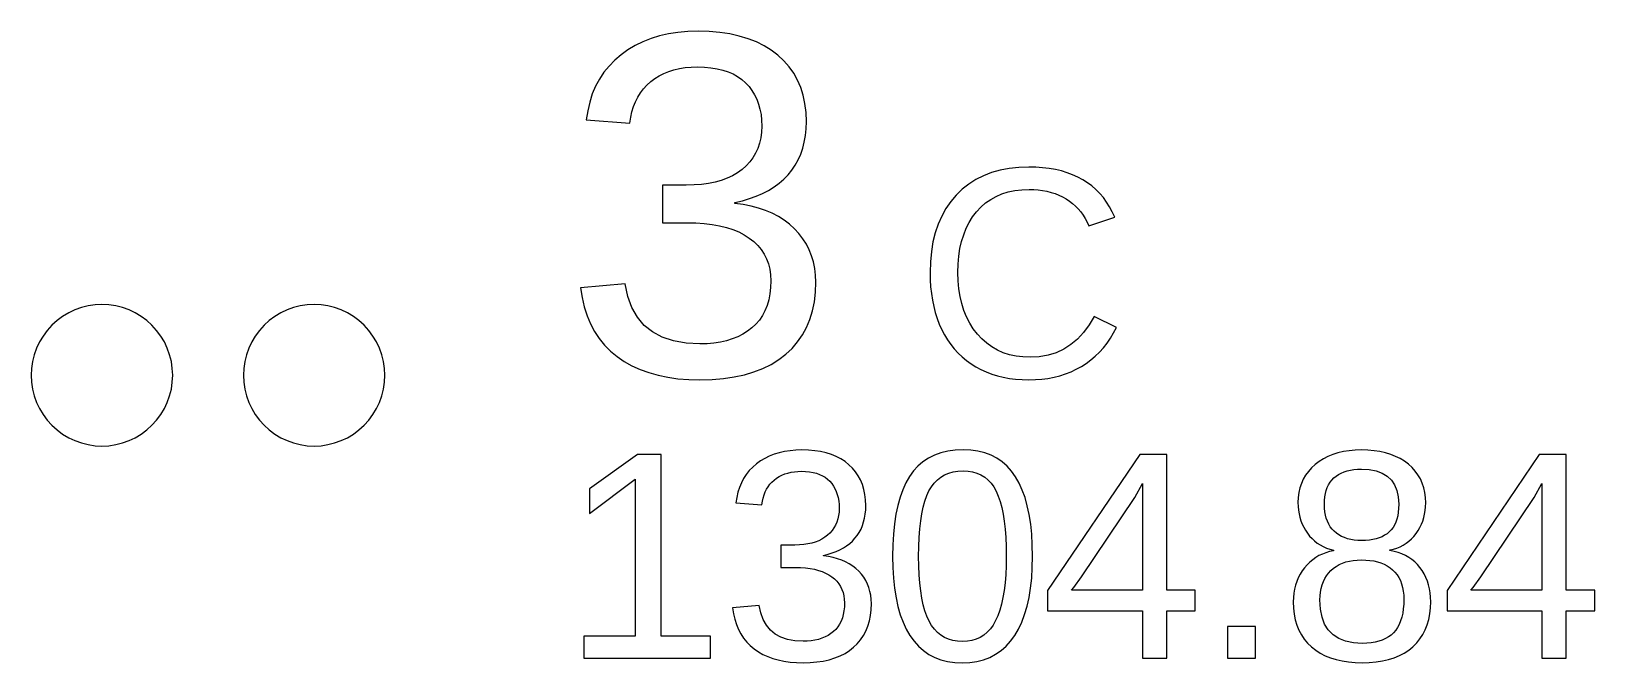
# Model space of a CAD drawing. Header units: metres. Extents: x -61 to 817, y 39 to 684.
# Drawn here: x 609.98 to 632.09, y 95.39 to 104.32 of the extents above; entities that cross this region are included whole.
import ezdxf

# ---------------------------------------------------------------- set-up
doc = ezdxf.new("R2010")
doc.units = ezdxf.units.M

msp = doc.modelspace()

# ---------------------------------------------------------------- linework, layer by layer
for p, q in [((618.628, 104.173), (618.519, 104.12)), ((618.743, 104.218), (618.628, 104.173)), ((618.864, 104.254), (618.743, 104.218)), ((618.99, 104.283), (618.864, 104.254)), ((619.123, 104.303), (618.99, 104.283)), ((619.262, 104.316), (619.123, 104.303)), ((619.407, 104.32), (619.262, 104.316)), ((619.564, 104.316), (619.407, 104.32)), ((619.714, 104.303), (619.564, 104.316)), ((619.855, 104.282), (619.714, 104.303)), ((619.989, 104.253), (619.855, 104.282)), ((620.114, 104.215), (619.989, 104.253)), ((620.232, 104.17), (620.114, 104.215)), ((620.341, 104.115), (620.232, 104.17)), ((618.319, 103.989), (618.229, 103.912)), ((618.416, 104.058), (618.319, 103.989)), ((618.519, 104.12), (618.416, 104.058)), ((620.443, 104.053), (620.341, 104.115)), ((620.536, 103.982), (620.443, 104.053)), ((620.62, 103.904), (620.536, 103.982)), ((618.076, 103.74), (618.013, 103.644)), ((618.148, 103.829), (618.076, 103.74)), ((618.229, 103.912), (618.148, 103.829)), ((618.858, 103.69), (618.924, 103.723)), ((618.924, 103.723), (618.994, 103.752)), ((618.994, 103.752), (619.067, 103.775)), ((619.067, 103.775), (619.145, 103.793)), ((619.145, 103.793), (619.226, 103.806)), ((619.226, 103.806), (619.312, 103.813)), ((619.312, 103.813), (619.401, 103.816)), ((619.401, 103.816), (619.498, 103.813)), ((619.498, 103.813), (619.59, 103.805)), ((619.59, 103.805), (619.676, 103.791)), ((619.676, 103.791), (619.757, 103.771)), ((619.757, 103.771), (619.833, 103.746)), ((619.833, 103.746), (619.903, 103.716)), ((619.903, 103.716), (619.967, 103.68)), ((620.695, 103.819), (620.62, 103.904)), ((620.76, 103.728), (620.695, 103.819)), ((620.815, 103.63), (620.76, 103.728)), ((617.958, 103.542), (617.912, 103.434)), ((618.013, 103.644), (617.958, 103.542)), ((618.593, 103.45), (618.636, 103.507)), ((618.636, 103.507), (618.684, 103.559)), ((618.684, 103.559), (618.738, 103.608)), ((618.738, 103.608), (618.796, 103.651)), ((618.796, 103.651), (618.858, 103.69)), ((619.967, 103.68), (620.026, 103.638)), ((620.026, 103.638), (620.08, 103.591)), ((620.08, 103.591), (620.128, 103.539)), ((620.128, 103.539), (620.17, 103.483)), ((620.859, 103.526), (620.815, 103.63)), ((620.894, 103.415), (620.859, 103.526)), ((617.875, 103.319), (617.847, 103.197)), ((617.912, 103.434), (617.875, 103.319)), ((618.495, 103.255), (618.522, 103.324)), ((618.522, 103.324), (618.555, 103.389)), ((618.555, 103.389), (618.593, 103.45)), ((620.17, 103.483), (620.207, 103.423)), ((620.207, 103.423), (620.238, 103.359)), ((620.238, 103.359), (620.264, 103.29)), ((620.264, 103.29), (620.283, 103.218)), ((620.919, 103.297), (620.894, 103.415)), ((620.934, 103.173), (620.919, 103.297)), ((617.847, 103.197), (617.827, 103.07)), ((617.827, 103.07), (618.444, 103.022)), ((618.444, 103.022), (618.456, 103.104)), ((618.456, 103.104), (618.473, 103.181)), ((618.473, 103.181), (618.495, 103.255)), ((620.283, 103.218), (620.298, 103.142)), ((620.298, 103.142), (620.306, 103.062)), ((620.306, 103.062), (620.309, 102.978)), ((620.939, 103.043), (620.934, 103.173)), ((620.936, 102.942), (620.939, 103.043)), ((620.305, 102.893), (620.295, 102.812)), ((620.309, 102.978), (620.305, 102.893)), ((620.91, 102.753), (620.926, 102.846)), ((620.926, 102.846), (620.936, 102.942)), ((620.254, 102.664), (620.222, 102.596)), ((620.278, 102.736), (620.254, 102.664)), ((620.295, 102.812), (620.278, 102.736)), ((620.859, 102.582), (620.888, 102.666)), ((620.888, 102.666), (620.91, 102.753)), ((620.088, 102.416), (620.029, 102.365)), ((620.14, 102.472), (620.088, 102.416)), ((620.184, 102.532), (620.14, 102.472)), ((620.222, 102.596), (620.184, 102.532)), ((620.734, 102.357), (620.782, 102.428)), ((620.782, 102.428), (620.824, 102.503)), ((620.824, 102.503), (620.859, 102.582)), ((623.807, 102.38), (623.679, 102.356)), ((623.942, 102.395), (623.807, 102.38)), ((624.084, 102.4), (623.942, 102.395)), ((624.184, 102.398), (624.084, 102.4)), ((624.28, 102.391), (624.184, 102.398)), ((624.372, 102.38), (624.28, 102.391)), ((624.461, 102.364), (624.372, 102.38)), ((619.554, 102.168), (619.455, 102.155)), ((619.647, 102.187), (619.554, 102.168)), ((619.735, 102.212), (619.647, 102.187)), ((619.817, 102.242), (619.735, 102.212)), ((619.893, 102.277), (619.817, 102.242)), ((619.964, 102.318), (619.893, 102.277)), ((620.029, 102.365), (619.964, 102.318)), ((620.482, 102.119), (620.554, 102.172)), ((620.554, 102.172), (620.62, 102.229)), ((620.62, 102.229), (620.68, 102.291)), ((620.68, 102.291), (620.734, 102.357)), ((623.237, 102.16), (623.145, 102.087)), ((623.337, 102.224), (623.237, 102.16)), ((623.444, 102.278), (623.337, 102.224)), ((623.558, 102.322), (623.444, 102.278)), ((623.679, 102.356), (623.558, 102.322)), ((624.546, 102.345), (624.461, 102.364)), ((624.627, 102.32), (624.546, 102.345)), ((624.705, 102.292), (624.627, 102.32)), ((624.779, 102.258), (624.705, 102.292)), ((624.849, 102.221), (624.779, 102.258)), ((624.915, 102.179), (624.849, 102.221)), ((624.977, 102.133), (624.915, 102.179)), ((619.24, 102.144), (618.903, 102.144)), ((618.903, 102.144), (618.903, 101.613)), ((619.35, 102.147), (619.24, 102.144)), ((619.455, 102.155), (619.35, 102.147)), ((620.035, 101.924), (620.136, 101.954)), ((620.136, 101.954), (620.231, 101.988)), ((620.231, 101.988), (620.32, 102.027)), ((620.32, 102.027), (620.404, 102.071)), ((620.404, 102.071), (620.482, 102.119)), ((623.059, 102.004), (622.981, 101.912)), ((623.145, 102.087), (623.059, 102.004)), ((623.475, 101.893), (623.547, 101.943)), ((623.547, 101.943), (623.624, 101.986)), ((623.624, 101.986), (623.706, 102.021)), ((623.706, 102.021), (623.794, 102.048)), ((623.794, 102.048), (623.887, 102.067)), ((623.887, 102.067), (623.985, 102.079)), ((623.985, 102.079), (624.088, 102.083)), ((624.088, 102.083), (624.154, 102.081)), ((624.154, 102.081), (624.219, 102.076)), ((624.219, 102.076), (624.281, 102.068)), ((624.281, 102.068), (624.342, 102.057)), ((624.342, 102.057), (624.4, 102.042)), ((624.4, 102.042), (624.456, 102.024)), ((624.456, 102.024), (624.51, 102.002)), ((624.51, 102.002), (624.562, 101.978)), ((624.562, 101.978), (624.612, 101.95)), ((624.612, 101.95), (624.66, 101.919)), ((625.035, 102.082), (624.977, 102.133)), ((625.09, 102.027), (625.035, 102.082)), ((625.14, 101.969), (625.09, 102.027)), ((625.186, 101.905), (625.14, 101.969)), ((619.928, 101.899), (620.035, 101.924)), ((619.928, 101.886), (619.928, 101.899)), ((620.045, 101.87), (619.928, 101.886)), ((620.157, 101.848), (620.045, 101.87)), ((620.262, 101.82), (620.157, 101.848)), ((620.362, 101.786), (620.262, 101.82)), ((620.456, 101.747), (620.362, 101.786)), ((620.543, 101.701), (620.456, 101.747)), ((622.913, 101.813), (622.853, 101.706)), ((622.981, 101.912), (622.913, 101.813)), ((623.291, 101.696), (623.347, 101.769)), ((623.347, 101.769), (623.408, 101.835)), ((623.408, 101.835), (623.475, 101.893)), ((624.66, 101.919), (624.704, 101.885)), ((624.704, 101.885), (624.746, 101.849)), ((624.746, 101.849), (624.784, 101.809)), ((624.784, 101.809), (624.82, 101.767)), ((624.82, 101.767), (624.853, 101.721)), ((624.853, 101.721), (624.882, 101.673)), ((625.228, 101.838), (625.186, 101.905)), ((625.266, 101.766), (625.228, 101.838)), ((625.3, 101.69), (625.266, 101.766)), ((618.903, 101.613), (619.254, 101.613)), ((619.254, 101.613), (619.378, 101.61)), ((619.378, 101.61), (619.496, 101.602)), ((619.496, 101.602), (619.607, 101.589)), ((619.607, 101.589), (619.711, 101.57)), ((619.711, 101.57), (619.808, 101.546)), ((619.808, 101.546), (619.899, 101.516)), ((619.899, 101.516), (619.983, 101.482)), ((620.625, 101.649), (620.543, 101.701)), ((620.701, 101.591), (620.625, 101.649)), ((620.771, 101.528), (620.701, 101.591)), ((620.834, 101.459), (620.771, 101.528)), ((622.803, 101.592), (622.762, 101.47)), ((622.853, 101.706), (622.803, 101.592)), ((623.164, 101.444), (623.2, 101.534)), ((623.2, 101.534), (623.243, 101.618)), ((623.243, 101.618), (623.291, 101.696)), ((624.882, 101.673), (624.909, 101.622)), ((624.909, 101.622), (624.933, 101.568)), ((624.933, 101.568), (625.3, 101.69)), ((619.983, 101.482), (620.061, 101.441)), ((620.061, 101.441), (620.132, 101.396)), ((620.132, 101.396), (620.196, 101.346)), ((620.196, 101.346), (620.252, 101.291)), ((620.252, 101.291), (620.301, 101.233)), ((620.89, 101.387), (620.834, 101.459)), ((620.939, 101.31), (620.89, 101.387)), ((620.98, 101.23), (620.939, 101.31)), ((622.73, 101.341), (622.707, 101.204)), ((622.762, 101.47), (622.73, 101.341)), ((623.112, 101.247), (623.135, 101.348)), ((623.135, 101.348), (623.164, 101.444)), ((620.301, 101.233), (620.342, 101.17)), ((620.342, 101.17), (620.376, 101.103)), ((620.376, 101.103), (620.402, 101.032)), ((621.013, 101.146), (620.98, 101.23)), ((621.039, 101.058), (621.013, 101.146)), ((621.058, 100.967), (621.039, 101.058)), ((622.693, 101.06), (622.689, 100.908)), ((622.707, 101.204), (622.693, 101.06)), ((623.086, 101.026), (623.096, 101.139)), ((623.096, 101.139), (623.112, 101.247)), ((620.402, 101.032), (620.421, 100.956)), ((620.421, 100.956), (620.432, 100.877)), ((620.432, 100.877), (620.436, 100.793)), ((621.069, 100.871), (621.058, 100.967)), ((621.073, 100.772), (621.069, 100.871)), ((622.689, 100.908), (622.691, 100.806)), ((623.083, 100.908), (623.086, 101.026)), ((623.086, 100.79), (623.083, 100.908)), ((618.377, 100.751), (617.744, 100.693)), ((617.744, 100.693), (617.766, 100.554)), ((618.414, 100.572), (618.377, 100.751)), ((620.433, 100.697), (620.423, 100.607)), ((620.436, 100.793), (620.433, 100.697)), ((621.052, 100.494), (621.068, 100.629)), ((621.068, 100.629), (621.073, 100.772)), ((622.691, 100.806), (622.697, 100.707)), ((622.697, 100.707), (622.707, 100.611)), ((622.707, 100.611), (622.721, 100.518)), ((623.096, 100.678), (623.086, 100.79)), ((623.113, 100.571), (623.096, 100.678)), ((610.687, 100.413), (610.594, 100.38)), ((610.782, 100.437), (610.687, 100.413)), ((610.879, 100.451), (610.782, 100.437)), ((610.977, 100.456), (610.879, 100.451)), ((611.075, 100.451), (610.977, 100.456)), ((611.172, 100.437), (611.075, 100.451)), ((611.267, 100.413), (611.172, 100.437)), ((611.36, 100.38), (611.267, 100.413)), ((613.687, 100.413), (613.594, 100.38)), ((613.782, 100.437), (613.687, 100.413)), ((613.879, 100.451), (613.782, 100.437)), ((613.977, 100.456), (613.879, 100.451)), ((614.075, 100.451), (613.977, 100.456)), ((614.172, 100.437), (614.075, 100.451)), ((614.267, 100.413), (614.172, 100.437)), ((614.36, 100.38), (614.267, 100.413)), ((617.766, 100.554), (617.798, 100.422)), ((617.798, 100.422), (617.838, 100.298)), ((618.472, 100.415), (618.414, 100.572)), ((618.549, 100.278), (618.472, 100.415)), ((620.383, 100.442), (620.353, 100.368)), ((620.406, 100.522), (620.383, 100.442)), ((620.423, 100.607), (620.406, 100.522)), ((621.026, 100.366), (621.052, 100.494)), ((622.721, 100.518), (622.74, 100.428)), ((622.74, 100.428), (622.762, 100.342)), ((623.137, 100.469), (623.113, 100.571)), ((623.168, 100.373), (623.137, 100.469)), ((610.343, 100.229), (610.27, 100.163)), ((610.421, 100.287), (610.343, 100.229)), ((610.506, 100.338), (610.421, 100.287)), ((610.594, 100.38), (610.506, 100.338)), ((611.448, 100.338), (611.36, 100.38)), ((611.532, 100.287), (611.448, 100.338)), ((611.611, 100.229), (611.532, 100.287)), ((611.684, 100.163), (611.611, 100.229)), ((613.342, 100.229), (613.27, 100.163)), ((613.421, 100.287), (613.342, 100.229)), ((613.505, 100.338), (613.421, 100.287)), ((613.594, 100.38), (613.505, 100.338)), ((614.448, 100.338), (614.36, 100.38)), ((614.532, 100.287), (614.448, 100.338)), ((614.611, 100.229), (614.532, 100.287)), ((614.684, 100.163), (614.611, 100.229)), ((617.838, 100.298), (617.887, 100.183)), ((617.887, 100.183), (617.945, 100.074)), ((618.647, 100.162), (618.549, 100.278)), ((620.225, 100.177), (620.169, 100.125)), ((620.274, 100.236), (620.225, 100.177)), ((620.317, 100.299), (620.274, 100.236)), ((620.353, 100.368), (620.317, 100.299)), ((620.942, 100.132), (620.989, 100.246)), ((620.989, 100.246), (621.026, 100.366)), ((622.762, 100.342), (622.789, 100.258)), ((622.789, 100.258), (622.819, 100.177)), ((622.819, 100.177), (622.854, 100.1)), ((623.205, 100.282), (623.168, 100.373)), ((623.249, 100.195), (623.205, 100.282)), ((623.3, 100.115), (623.249, 100.195)), ((625.009, 100.288), (624.938, 100.167)), ((625.326, 100.133), (625.009, 100.288)), ((610.145, 100.011), (610.095, 99.9272)), ((610.204, 100.09), (610.145, 100.011)), ((610.27, 100.163), (610.204, 100.09)), ((611.75, 100.09), (611.684, 100.163)), ((611.808, 100.011), (611.75, 100.09)), ((611.859, 99.9272), (611.808, 100.011)), ((613.145, 100.011), (613.095, 99.9272)), ((613.204, 100.09), (613.145, 100.011)), ((613.27, 100.163), (613.204, 100.09)), ((614.75, 100.09), (614.684, 100.163)), ((614.808, 100.011), (614.75, 100.09)), ((614.859, 99.9272), (614.808, 100.011)), ((617.945, 100.074), (618.011, 99.9741)), ((618.011, 99.9741), (618.086, 99.8816)), ((618.764, 100.068), (618.647, 100.162)), ((618.902, 99.9943), (618.764, 100.068)), ((619.059, 99.9418), (618.902, 99.9943)), ((619.892, 99.9692), (619.81, 99.9442)), ((619.969, 99.9998), (619.892, 99.9692)), ((620.04, 100.036), (619.969, 99.9998)), ((620.107, 100.078), (620.04, 100.036)), ((620.169, 100.125), (620.107, 100.078)), ((620.816, 99.9279), (620.884, 100.026)), ((620.884, 100.026), (620.942, 100.132)), ((622.854, 100.1), (622.893, 100.026)), ((622.893, 100.026), (622.935, 99.956)), ((622.935, 99.956), (622.981, 99.8899)), ((623.358, 100.039), (623.3, 100.115)), ((623.422, 99.97), (623.358, 100.039)), ((623.49, 99.9092), (623.422, 99.97)), ((624.774, 99.9672), (624.68, 99.8889)), ((624.859, 100.06), (624.774, 99.9672)), ((624.938, 100.167), (624.859, 100.06)), ((625.192, 99.9101), (625.24, 99.98)), ((625.24, 99.98), (625.285, 100.054)), ((625.285, 100.054), (625.326, 100.133)), ((610.02, 99.7461), (609.996, 99.6509)), ((610.053, 99.8385), (610.02, 99.7461)), ((610.095, 99.9272), (610.053, 99.8385)), ((611.901, 99.8385), (611.859, 99.9272)), ((611.934, 99.7461), (611.901, 99.8385)), ((611.958, 99.6509), (611.934, 99.7461)), ((613.02, 99.7461), (612.996, 99.6509)), ((613.053, 99.8385), (613.02, 99.7461)), ((613.095, 99.9272), (613.053, 99.8385)), ((614.901, 99.8385), (614.859, 99.9272)), ((614.934, 99.7461), (614.901, 99.8385)), ((614.958, 99.6509), (614.934, 99.7461)), ((618.086, 99.8816), (618.17, 99.7968)), ((618.17, 99.7968), (618.263, 99.7198)), ((619.237, 99.9103), (619.059, 99.9418)), ((619.434, 99.8998), (619.237, 99.9103)), ((619.535, 99.9026), (619.434, 99.8998)), ((619.632, 99.9109), (619.535, 99.9026)), ((619.724, 99.9248), (619.632, 99.9109)), ((619.81, 99.9442), (619.724, 99.9248)), ((620.549, 99.677), (620.648, 99.7528)), ((620.648, 99.7528), (620.737, 99.8367)), ((620.737, 99.8367), (620.816, 99.9279)), ((622.981, 99.8899), (623.031, 99.8277)), ((623.031, 99.8277), (623.085, 99.7693)), ((623.085, 99.7693), (623.142, 99.7149)), ((623.563, 99.8566), (623.49, 99.9092)), ((623.642, 99.812), (623.563, 99.8566)), ((623.724, 99.7756), (623.642, 99.812)), ((623.812, 99.7472), (623.724, 99.7756)), ((623.905, 99.727), (623.812, 99.7472)), ((624.002, 99.7148), (623.905, 99.727)), ((624.357, 99.7393), (624.234, 99.7179)), ((624.472, 99.7749), (624.357, 99.7393)), ((624.58, 99.8248), (624.472, 99.7749)), ((624.68, 99.8889), (624.58, 99.8248)), ((624.964, 99.6734), (625.026, 99.7261)), ((625.026, 99.7261), (625.085, 99.7832)), ((625.085, 99.7832), (625.14, 99.8445)), ((625.14, 99.8445), (625.192, 99.9101)), ((609.982, 99.5538), (609.977, 99.4558)), ((609.996, 99.6509), (609.982, 99.5538)), ((611.972, 99.5538), (611.958, 99.6509)), ((611.977, 99.4558), (611.972, 99.5538)), ((612.982, 99.5538), (612.977, 99.4558)), ((612.996, 99.6509), (612.982, 99.5538)), ((614.972, 99.5538), (614.958, 99.6509)), ((614.977, 99.4558), (614.972, 99.5538)), ((618.263, 99.7198), (618.364, 99.651)), ((618.364, 99.651), (618.472, 99.5902)), ((618.472, 99.5902), (618.588, 99.5376)), ((618.588, 99.5376), (618.71, 99.493)), ((620.198, 99.5032), (620.324, 99.5522)), ((620.324, 99.5522), (620.441, 99.6102)), ((620.441, 99.6102), (620.549, 99.677)), ((623.142, 99.7149), (623.203, 99.6643)), ((623.203, 99.6643), (623.268, 99.6176)), ((623.268, 99.6176), (623.336, 99.5748)), ((623.336, 99.5748), (623.408, 99.5364)), ((623.408, 99.5364), (623.483, 99.5025)), ((624.104, 99.7108), (624.002, 99.7148)), ((624.234, 99.7179), (624.104, 99.7108)), ((624.604, 99.4758), (624.682, 99.5061)), ((624.682, 99.5061), (624.757, 99.5411)), ((624.757, 99.5411), (624.829, 99.5808)), ((624.829, 99.5808), (624.898, 99.6249)), ((624.898, 99.6249), (624.964, 99.6734)), ((609.977, 99.4558), (609.982, 99.3578)), ((609.982, 99.3578), (609.996, 99.2607)), ((611.958, 99.2607), (611.972, 99.3578)), ((611.972, 99.3578), (611.977, 99.4558)), ((612.977, 99.4558), (612.982, 99.3578)), ((612.982, 99.3578), (612.996, 99.2607)), ((614.958, 99.2607), (614.972, 99.3578)), ((614.972, 99.3578), (614.977, 99.4558)), ((618.71, 99.493), (618.841, 99.4566)), ((618.841, 99.4566), (618.978, 99.4283)), ((618.978, 99.4283), (619.123, 99.408)), ((619.123, 99.408), (619.275, 99.3959)), ((619.275, 99.3959), (619.434, 99.3918)), ((619.434, 99.3918), (619.605, 99.3963)), ((619.605, 99.3963), (619.767, 99.4096)), ((619.767, 99.4096), (619.919, 99.4319)), ((619.919, 99.4319), (620.063, 99.4631)), ((620.063, 99.4631), (620.198, 99.5032)), ((623.483, 99.5025), (623.56, 99.4731)), ((623.56, 99.4731), (623.641, 99.4483)), ((623.641, 99.4483), (623.724, 99.4279)), ((623.724, 99.4279), (623.81, 99.4121)), ((623.81, 99.4121), (623.899, 99.4008)), ((623.899, 99.4008), (623.991, 99.3941)), ((623.991, 99.3941), (624.086, 99.3918)), ((624.086, 99.3918), (624.179, 99.3941)), ((624.179, 99.3941), (624.269, 99.4011)), ((624.269, 99.4011), (624.356, 99.4128)), ((624.356, 99.4128), (624.442, 99.4291)), ((624.442, 99.4291), (624.524, 99.4501)), ((624.524, 99.4501), (624.604, 99.4758)), ((609.996, 99.2607), (610.02, 99.1655)), ((610.02, 99.1655), (610.053, 99.0731)), ((610.053, 99.0731), (610.095, 98.9844)), ((611.859, 98.9844), (611.901, 99.0731)), ((611.901, 99.0731), (611.934, 99.1655)), ((611.934, 99.1655), (611.958, 99.2607)), ((612.996, 99.2607), (613.02, 99.1655)), ((613.02, 99.1655), (613.053, 99.0731)), ((613.053, 99.0731), (613.095, 98.9844)), ((614.859, 98.9844), (614.901, 99.0731)), ((614.901, 99.0731), (614.934, 99.1655)), ((614.934, 99.1655), (614.958, 99.2607)), ((610.095, 98.9844), (610.145, 98.9002)), ((610.145, 98.9002), (610.204, 98.8214)), ((611.75, 98.8214), (611.808, 98.9002)), ((611.808, 98.9002), (611.859, 98.9844)), ((613.095, 98.9844), (613.145, 98.9002)), ((613.145, 98.9002), (613.204, 98.8214)), ((614.75, 98.8214), (614.808, 98.9002)), ((614.808, 98.9002), (614.859, 98.9844)), ((610.204, 98.8214), (610.27, 98.7487)), ((610.27, 98.7487), (610.343, 98.6828)), ((610.343, 98.6828), (610.421, 98.6243)), ((610.421, 98.6243), (610.506, 98.5739)), ((611.448, 98.5739), (611.532, 98.6243)), ((611.532, 98.6243), (611.611, 98.6828)), ((611.611, 98.6828), (611.684, 98.7487)), ((611.684, 98.7487), (611.75, 98.8214)), ((613.204, 98.8214), (613.27, 98.7487)), ((613.27, 98.7487), (613.342, 98.6828)), ((613.342, 98.6828), (613.421, 98.6243)), ((613.421, 98.6243), (613.505, 98.5739)), ((614.448, 98.5739), (614.532, 98.6243)), ((614.532, 98.6243), (614.611, 98.6828)), ((614.611, 98.6828), (614.684, 98.7487)), ((614.684, 98.7487), (614.75, 98.8214)), ((610.506, 98.5739), (610.594, 98.5319)), ((610.594, 98.5319), (610.687, 98.4989)), ((610.687, 98.4989), (610.782, 98.475)), ((610.782, 98.475), (610.879, 98.4606)), ((610.879, 98.4606), (610.977, 98.4558)), ((610.977, 98.4558), (611.075, 98.4606)), ((611.075, 98.4606), (611.172, 98.475)), ((611.172, 98.475), (611.267, 98.4989)), ((611.267, 98.4989), (611.36, 98.5319)), ((611.36, 98.5319), (611.448, 98.5739)), ((613.505, 98.5739), (613.594, 98.5319)), ((613.594, 98.5319), (613.687, 98.4989)), ((613.687, 98.4989), (613.782, 98.475)), ((613.782, 98.475), (613.879, 98.4606)), ((613.879, 98.4606), (613.977, 98.4558)), ((613.977, 98.4558), (614.075, 98.4606)), ((614.075, 98.4606), (614.172, 98.475)), ((614.172, 98.475), (614.267, 98.4989)), ((614.267, 98.4989), (614.36, 98.5319)), ((614.36, 98.5319), (614.448, 98.5739)), ((620.876, 98.3998), (620.79, 98.3974)), ((620.969, 98.3972), (620.876, 98.3998)), ((623.155, 98.3998), (623.044, 98.3951)), ((623.264, 98.3951), (623.155, 98.3998)), ((628.79, 98.3998), (628.701, 98.3972)), ((628.881, 98.3973), (628.79, 98.3998)), ((618.55, 98.3358), (617.873, 97.8488)), ((618.887, 98.3358), (618.55, 98.3358)), ((618.887, 95.7668), (618.887, 98.3358)), ((620.233, 98.2028), (620.18, 98.1571)), ((620.29, 98.2441), (620.233, 98.2028)), ((620.351, 98.2806), (620.29, 98.2441)), ((620.415, 98.3122), (620.351, 98.2806)), ((620.483, 98.339), (620.415, 98.3122)), ((620.555, 98.3609), (620.483, 98.339)), ((620.63, 98.3779), (620.555, 98.3609)), ((620.708, 98.3901), (620.63, 98.3779)), ((620.79, 98.3974), (620.708, 98.3901)), ((621.057, 98.3895), (620.969, 98.3972)), ((621.14, 98.3767), (621.057, 98.3895)), ((621.219, 98.3587), (621.14, 98.3767)), ((621.293, 98.3356), (621.219, 98.3587)), ((621.362, 98.3073), (621.293, 98.3356)), ((621.427, 98.274), (621.362, 98.3073)), ((621.487, 98.2354), (621.427, 98.274)), ((621.542, 98.1918), (621.487, 98.2354)), ((621.592, 98.1438), (621.542, 98.1918)), ((622.588, 98.2327), (622.518, 98.1723)), ((622.666, 98.2837), (622.588, 98.2327)), ((622.75, 98.3255), (622.666, 98.2837)), ((622.841, 98.358), (622.75, 98.3255)), ((622.939, 98.3812), (622.841, 98.358)), ((623.044, 98.3951), (622.939, 98.3812)), ((623.366, 98.381), (623.264, 98.3951)), ((623.462, 98.3576), (623.366, 98.381)), ((623.551, 98.3247), (623.462, 98.3576)), ((623.634, 98.2825), (623.551, 98.3247)), ((623.71, 98.2309), (623.634, 98.2825)), ((623.779, 98.1699), (623.71, 98.2309)), ((625.656, 98.3358), (624.351, 96.4118)), ((626.038, 98.3358), (625.656, 98.3358)), ((626.038, 96.4158), (626.038, 98.3358)), ((628.135, 98.1938), (628.084, 98.1465)), ((628.191, 98.237), (628.135, 98.1938)), ((628.252, 98.2752), (628.191, 98.237)), ((628.316, 98.3082), (628.252, 98.2752)), ((628.385, 98.3362), (628.316, 98.3082)), ((628.458, 98.3591), (628.385, 98.3362)), ((628.534, 98.3769), (628.458, 98.3591)), ((628.615, 98.3896), (628.534, 98.3769)), ((628.701, 98.3972), (628.615, 98.3896)), ((628.968, 98.3898), (628.881, 98.3973)), ((629.051, 98.3773), (628.968, 98.3898)), ((629.129, 98.3599), (629.051, 98.3773)), ((629.203, 98.3374), (629.129, 98.3599)), ((629.272, 98.31), (629.203, 98.3374)), ((629.337, 98.2776), (629.272, 98.31)), ((629.398, 98.2402), (629.337, 98.2776)), ((629.454, 98.1978), (629.398, 98.2402)), ((629.505, 98.1514), (629.454, 98.1978)), ((631.305, 98.3358), (630, 96.4118)), ((631.687, 98.3358), (631.305, 98.3358)), ((631.687, 96.4158), (631.687, 98.3358)), ((617.873, 97.5038), (618.519, 97.9868)), ((618.519, 97.9868), (618.519, 95.7668)), ((620.052, 97.9971), (620.02, 97.9361)), ((620.089, 98.0542), (620.052, 97.9971)), ((620.132, 98.1076), (620.089, 98.0542)), ((620.18, 98.1571), (620.132, 98.1076)), ((620.451, 97.946), (620.483, 97.9748)), ((620.483, 97.9748), (620.517, 98.0008)), ((620.517, 98.0008), (620.553, 98.0238)), ((620.553, 98.0238), (620.592, 98.0437)), ((620.592, 98.0437), (620.633, 98.0605)), ((620.633, 98.0605), (620.676, 98.0743)), ((620.676, 98.0743), (620.722, 98.085)), ((620.722, 98.085), (620.769, 98.0927)), ((620.769, 98.0927), (620.819, 98.0973)), ((620.819, 98.0973), (620.872, 98.0988)), ((620.872, 98.0988), (620.929, 98.097)), ((620.929, 98.097), (620.983, 98.0918)), ((620.983, 98.0918), (621.033, 98.0831)), ((621.033, 98.0831), (621.081, 98.0709)), ((621.081, 98.0709), (621.125, 98.0553)), ((621.125, 98.0553), (621.166, 98.0361)), ((621.166, 98.0361), (621.204, 98.0135)), ((621.204, 98.0135), (621.238, 97.9874)), ((621.238, 97.9874), (621.27, 97.9578)), ((621.27, 97.9578), (621.298, 97.9254)), ((621.636, 98.0917), (621.592, 98.1438)), ((621.674, 98.0356), (621.636, 98.0917)), ((621.706, 97.9754), (621.674, 98.0356)), ((621.733, 97.9112), (621.706, 97.9754)), ((622.397, 98.0238), (622.347, 97.9358)), ((622.454, 98.1027), (622.397, 98.0238)), ((622.518, 98.1723), (622.454, 98.1027)), ((622.748, 97.9322), (622.792, 97.9774)), ((622.792, 97.9774), (622.841, 98.0157)), ((622.841, 98.0157), (622.895, 98.0471)), ((622.895, 98.0471), (622.953, 98.0715)), ((622.953, 98.0715), (623.016, 98.0889)), ((623.016, 98.0889), (623.083, 98.0993)), ((623.083, 98.0993), (623.155, 98.1028)), ((623.155, 98.1028), (623.226, 98.0993)), ((623.226, 98.0993), (623.291, 98.0887)), ((623.291, 98.0887), (623.352, 98.071)), ((623.352, 98.071), (623.409, 98.0463)), ((623.409, 98.0463), (623.461, 98.0145)), ((623.461, 98.0145), (623.508, 97.9757)), ((623.508, 97.9757), (623.551, 97.9298)), ((623.842, 98.0995), (623.779, 98.1699)), ((623.898, 98.0198), (623.842, 98.0995)), ((623.949, 97.931), (623.898, 98.0198)), ((627.967, 97.986), (627.94, 97.9263)), ((628, 98.0426), (627.967, 97.986)), ((628.039, 98.0961), (628, 98.0426)), ((628.084, 98.1465), (628.039, 98.0961)), ((628.347, 97.9426), (628.372, 97.9747)), ((628.372, 97.9747), (628.4, 98.0038)), ((628.4, 98.0038), (628.431, 98.0298)), ((628.431, 98.0298), (628.465, 98.0528)), ((628.465, 98.0528), (628.503, 98.0727)), ((628.503, 98.0727), (628.543, 98.0895)), ((628.543, 98.0895), (628.586, 98.1033)), ((628.586, 98.1033), (628.633, 98.114)), ((628.633, 98.114), (628.682, 98.1217)), ((628.682, 98.1217), (628.734, 98.1263)), ((628.734, 98.1263), (628.79, 98.1278)), ((628.79, 98.1278), (628.901, 98.1217)), ((628.901, 98.1217), (628.998, 98.1033)), ((628.998, 98.1033), (629.083, 98.0728)), ((629.083, 98.0728), (629.155, 98.03)), ((629.155, 98.03), (629.214, 97.975)), ((629.214, 97.975), (629.259, 97.9078)), ((629.55, 98.1014), (629.505, 98.1514)), ((629.589, 98.0479), (629.55, 98.1014)), ((629.623, 97.9909), (629.589, 98.0479)), ((629.65, 97.9303), (629.623, 97.9909)), ((617.873, 97.8488), (617.873, 97.5038)), ((619.971, 97.8026), (619.954, 97.7301)), ((619.993, 97.8712), (619.971, 97.8026)), ((620.02, 97.9361), (619.993, 97.8712)), ((620.327, 97.7208), (620.34, 97.7646)), ((620.34, 97.7646), (620.356, 97.8058)), ((620.356, 97.8058), (620.376, 97.8446)), ((620.376, 97.8446), (620.398, 97.8809)), ((620.398, 97.8809), (620.423, 97.9147)), ((620.423, 97.9147), (620.451, 97.946)), ((621.298, 97.9254), (621.323, 97.8905)), ((621.323, 97.8905), (621.344, 97.8531)), ((621.344, 97.8531), (621.362, 97.8132)), ((621.362, 97.8132), (621.377, 97.7708)), ((621.377, 97.7708), (621.389, 97.7258)), ((621.753, 97.8429), (621.733, 97.9112)), ((621.768, 97.7706), (621.753, 97.8429)), ((621.777, 97.6942), (621.768, 97.7706)), ((622.303, 97.8385), (622.265, 97.7318)), ((622.347, 97.9358), (622.303, 97.8385)), ((622.616, 97.678), (622.643, 97.7539)), ((622.643, 97.7539), (622.673, 97.8208)), ((622.673, 97.8208), (622.708, 97.88)), ((622.708, 97.88), (622.748, 97.9322)), ((623.551, 97.9298), (623.59, 97.8768)), ((623.59, 97.8768), (623.623, 97.8168)), ((623.623, 97.8168), (623.653, 97.7491)), ((623.653, 97.7491), (623.68, 97.6728)), ((623.993, 97.8333), (623.949, 97.931)), ((624.032, 97.7265), (623.993, 97.8333)), ((625.585, 97.7285), (625.692, 97.9238)), ((625.692, 97.9238), (625.692, 96.4158)), ((627.904, 97.7977), (627.895, 97.7288)), ((627.919, 97.8636), (627.904, 97.7977)), ((627.94, 97.9263), (627.919, 97.8636)), ((628.268, 97.6862), (628.272, 97.7365)), ((628.272, 97.7365), (628.281, 97.7838)), ((628.281, 97.7838), (628.292, 97.828)), ((628.292, 97.828), (628.307, 97.8693)), ((628.307, 97.8693), (628.325, 97.9075)), ((628.325, 97.9075), (628.347, 97.9426)), ((629.259, 97.9078), (629.292, 97.8283)), ((629.292, 97.8283), (629.311, 97.7367)), ((629.311, 97.7367), (629.318, 97.6328)), ((629.671, 97.8662), (629.65, 97.9303)), ((629.686, 97.7986), (629.671, 97.8662)), ((629.695, 97.7275), (629.686, 97.7986)), ((631.234, 97.7285), (631.341, 97.9238)), ((631.341, 97.9238), (631.341, 96.4158)), ((619.954, 97.7301), (619.943, 97.6538)), ((619.943, 97.6538), (620.311, 97.6258)), ((620.311, 97.6258), (620.318, 97.6745)), ((620.318, 97.6745), (620.327, 97.7208)), ((621.389, 97.7258), (621.397, 97.6783)), ((621.402, 97.5229), (621.396, 97.4726)), ((621.397, 97.6783), (621.402, 97.6283)), ((621.402, 97.6283), (621.404, 97.5758)), ((621.404, 97.5758), (621.402, 97.5229)), ((621.772, 97.4924), (621.778, 97.5518)), ((621.78, 97.6138), (621.777, 97.6942)), ((621.778, 97.5518), (621.78, 97.6138)), ((622.232, 97.6158), (622.206, 97.4904)), ((622.265, 97.7318), (622.232, 97.6158)), ((622.572, 97.4993), (622.592, 97.5931)), ((622.592, 97.5931), (622.616, 97.678)), ((623.68, 97.6728), (623.703, 97.5878)), ((623.703, 97.5878), (623.722, 97.4941)), ((624.064, 97.6106), (624.032, 97.7265)), ((624.091, 97.4857), (624.064, 97.6106)), ((624.83, 96.6058), (625.585, 97.7285)), ((627.895, 97.7288), (627.892, 97.6568)), ((627.892, 97.6568), (627.894, 97.6022)), ((627.894, 97.6022), (627.898, 97.5493)), ((627.898, 97.5493), (627.907, 97.4979)), ((628.266, 97.6328), (628.268, 97.6862)), ((628.268, 97.5787), (628.266, 97.6328)), ((628.273, 97.5275), (628.268, 97.5787)), ((628.281, 97.4792), (628.273, 97.5275)), ((629.311, 97.5197), (629.303, 97.4688)), ((629.316, 97.5744), (629.311, 97.5197)), ((629.318, 97.6328), (629.316, 97.5744)), ((629.683, 97.4938), (629.691, 97.5452)), ((629.691, 97.5452), (629.696, 97.5982)), ((629.698, 97.6528), (629.695, 97.7275)), ((629.696, 97.5982), (629.698, 97.6528)), ((630.479, 96.6058), (631.234, 97.7285)), ((621.33, 97.2976), (621.304, 97.2604)), ((621.353, 97.3374), (621.33, 97.2976)), ((621.371, 97.3798), (621.353, 97.3374)), ((621.385, 97.4249), (621.371, 97.3798)), ((621.396, 97.4726), (621.385, 97.4249)), ((621.712, 97.2813), (621.732, 97.3301)), ((621.732, 97.3301), (621.749, 97.3816)), ((621.749, 97.3816), (621.763, 97.4357)), ((621.763, 97.4357), (621.772, 97.4924)), ((622.185, 97.3558), (622.17, 97.2118)), ((622.206, 97.4904), (622.185, 97.3558)), ((622.544, 97.2848), (622.556, 97.3965)), ((622.556, 97.3965), (622.572, 97.4993)), ((623.722, 97.4941), (623.738, 97.3918)), ((623.738, 97.3918), (623.751, 97.2808)), ((624.112, 97.3518), (624.091, 97.4857)), ((624.127, 97.2088), (624.112, 97.3518)), ((627.907, 97.4979), (627.918, 97.4481)), ((627.918, 97.4481), (627.933, 97.3999)), ((627.933, 97.3999), (627.951, 97.3532)), ((627.951, 97.3532), (627.973, 97.3082)), ((627.973, 97.3082), (627.998, 97.2647)), ((628.293, 97.4339), (628.281, 97.4792)), ((628.308, 97.3914), (628.293, 97.4339)), ((628.327, 97.3519), (628.308, 97.3914)), ((628.349, 97.3153), (628.327, 97.3519)), ((628.375, 97.2816), (628.349, 97.3153)), ((629.237, 97.302), (629.212, 97.2695)), ((629.258, 97.3381), (629.237, 97.302)), ((629.277, 97.378), (629.258, 97.3381)), ((629.291, 97.4215), (629.277, 97.378)), ((629.303, 97.4688), (629.291, 97.4215)), ((629.59, 97.2599), (629.616, 97.3036)), ((629.616, 97.3036), (629.637, 97.3488)), ((629.637, 97.3488), (629.656, 97.3956)), ((629.656, 97.3956), (629.671, 97.4439)), ((629.671, 97.4439), (629.683, 97.4938)), ((621.015, 97.0831), (620.96, 97.0711)), ((621.066, 97.0984), (621.015, 97.0831)), ((621.114, 97.1171), (621.066, 97.0984)), ((621.159, 97.1393), (621.114, 97.1171)), ((621.201, 97.1648), (621.159, 97.1393)), ((621.239, 97.1938), (621.201, 97.1648)), ((621.273, 97.2258), (621.239, 97.1938)), ((621.304, 97.2604), (621.273, 97.2258)), ((621.509, 97.0449), (621.552, 97.0774)), ((621.552, 97.0774), (621.591, 97.1127)), ((621.591, 97.1127), (621.627, 97.1508)), ((621.627, 97.1508), (621.659, 97.1917)), ((621.659, 97.1917), (621.687, 97.2352)), ((621.687, 97.2352), (621.712, 97.2813)), ((622.17, 97.2118), (622.161, 97.0585)), ((622.529, 97.0344), (622.535, 97.1641)), ((622.535, 97.1641), (622.544, 97.2848)), ((623.751, 97.2808), (623.759, 97.1611)), ((623.759, 97.1611), (623.765, 97.0328)), ((624.135, 97.0568), (624.127, 97.2088)), ((627.998, 97.2647), (628.026, 97.2228)), ((628.026, 97.2228), (628.057, 97.1833)), ((628.057, 97.1833), (628.091, 97.1469)), ((628.091, 97.1469), (628.127, 97.1138)), ((628.127, 97.1138), (628.165, 97.0838)), ((628.165, 97.0838), (628.206, 97.0571)), ((628.404, 97.2508), (628.375, 97.2816)), ((628.436, 97.2233), (628.404, 97.2508)), ((628.471, 97.199), (628.436, 97.2233)), ((628.509, 97.178), (628.471, 97.199)), ((628.549, 97.1602), (628.509, 97.178)), ((628.592, 97.1457), (628.549, 97.1602)), ((628.639, 97.1343), (628.592, 97.1457)), ((628.687, 97.1263), (628.639, 97.1343)), ((628.739, 97.1214), (628.687, 97.1263)), ((628.794, 97.1198), (628.739, 97.1214)), ((628.849, 97.1213), (628.794, 97.1198)), ((628.902, 97.1258), (628.849, 97.1213)), ((628.951, 97.1332), (628.902, 97.1258)), ((628.997, 97.1437), (628.951, 97.1332)), ((629.041, 97.1571), (628.997, 97.1437)), ((629.081, 97.1736), (629.041, 97.1571)), ((629.118, 97.193), (629.081, 97.1736)), ((629.153, 97.2154), (629.118, 97.193)), ((629.184, 97.2408), (629.153, 97.2154)), ((629.212, 97.2695), (629.184, 97.2408)), ((629.381, 97.0548), (629.422, 97.0806)), ((629.422, 97.0806), (629.461, 97.1098)), ((629.461, 97.1098), (629.497, 97.1424)), ((629.497, 97.1424), (629.531, 97.1784)), ((629.531, 97.1784), (629.562, 97.2178)), ((629.562, 97.2178), (629.59, 97.2599)), ((620.776, 97.0558), (620.578, 97.0558)), ((620.578, 97.0558), (620.578, 96.7388)), ((620.84, 97.0575), (620.776, 97.0558)), ((620.902, 97.0626), (620.84, 97.0575)), ((620.96, 97.0711), (620.902, 97.0626)), ((621.183, 96.9098), (621.246, 96.9252)), ((621.183, 96.9018), (621.183, 96.9098)), ((621.252, 96.8922), (621.183, 96.9018)), ((621.246, 96.9252), (621.305, 96.9435)), ((621.318, 96.879), (621.252, 96.8922)), ((621.305, 96.9435), (621.361, 96.9646)), ((621.38, 96.8621), (621.318, 96.879)), ((621.361, 96.9646), (621.414, 96.9885)), ((621.439, 96.8416), (621.38, 96.8621)), ((621.414, 96.9885), (621.463, 97.0153)), ((621.463, 97.0153), (621.509, 97.0449)), ((622.161, 97.0585), (622.158, 96.8958)), ((622.158, 96.8958), (622.161, 96.7366)), ((622.527, 96.8958), (622.529, 97.0344)), ((622.529, 96.761), (622.527, 96.8958)), ((623.765, 97.0328), (623.766, 96.8958)), ((623.766, 96.8958), (623.765, 96.7635)), ((624.138, 96.8958), (624.135, 97.0568)), ((624.135, 96.7374), (624.138, 96.8958)), ((628.144, 96.8793), (628.1, 96.8489)), ((628.189, 96.9058), (628.144, 96.8793)), ((628.237, 96.9286), (628.189, 96.9058)), ((628.206, 97.0571), (628.249, 97.0334)), ((628.287, 96.9475), (628.237, 96.9286)), ((628.249, 97.0334), (628.295, 97.013)), ((628.339, 96.9625), (628.287, 96.9475)), ((628.295, 97.013), (628.342, 96.9958)), ((628.393, 96.9738), (628.339, 96.9625)), ((628.342, 96.9958), (628.393, 96.9818)), ((628.393, 96.9818), (628.393, 96.9738)), ((629.192, 96.9858), (629.243, 96.9979)), ((629.192, 96.9778), (629.192, 96.9858)), ((629.251, 96.9657), (629.192, 96.9778)), ((629.243, 96.9979), (629.291, 97.0135)), ((629.307, 96.95), (629.251, 96.9657)), ((629.291, 97.0135), (629.337, 97.0325)), ((629.36, 96.9307), (629.307, 96.95)), ((629.337, 97.0325), (629.381, 97.0548)), ((629.411, 96.9077), (629.36, 96.9307)), ((629.458, 96.881), (629.411, 96.9077)), ((629.502, 96.8507), (629.458, 96.881)), ((629.543, 96.8167), (629.502, 96.8507)), ((620.578, 96.7388), (620.784, 96.7388)), ((620.784, 96.7388), (620.857, 96.7372)), ((620.857, 96.7372), (620.926, 96.7323)), ((620.926, 96.7323), (620.991, 96.7241)), ((620.991, 96.7241), (621.052, 96.7127)), ((621.052, 96.7127), (621.109, 96.698)), ((621.109, 96.698), (621.163, 96.6801)), ((621.163, 96.6801), (621.212, 96.6589)), ((621.212, 96.6589), (621.258, 96.6345)), ((621.258, 96.6345), (621.3, 96.6068)), ((621.494, 96.8175), (621.439, 96.8416)), ((621.546, 96.7898), (621.494, 96.8175)), ((621.595, 96.7584), (621.546, 96.7898)), ((621.639, 96.7234), (621.595, 96.7584)), ((621.681, 96.6848), (621.639, 96.7234)), ((621.718, 96.6432), (621.681, 96.6848)), ((621.751, 96.5993), (621.718, 96.6432)), ((622.161, 96.7366), (622.171, 96.5861)), ((622.535, 96.6346), (622.529, 96.761)), ((622.544, 96.5163), (622.535, 96.6346)), ((623.759, 96.639), (623.75, 96.5223)), ((623.765, 96.7635), (623.759, 96.639)), ((624.126, 96.5875), (624.135, 96.7374)), ((627.921, 96.6431), (627.896, 96.5939)), ((627.95, 96.6901), (627.921, 96.6431)), ((627.984, 96.7348), (627.95, 96.6901)), ((628.021, 96.7767), (627.984, 96.7348)), ((628.059, 96.8147), (628.021, 96.7767)), ((628.1, 96.8489), (628.059, 96.8147)), ((628.297, 96.6221), (628.325, 96.6598)), ((628.325, 96.6598), (628.358, 96.6948)), ((628.358, 96.6948), (628.394, 96.7265)), ((628.394, 96.7265), (628.433, 96.7544)), ((628.433, 96.7544), (628.475, 96.7787)), ((628.475, 96.7787), (628.52, 96.7992)), ((628.52, 96.7992), (628.568, 96.816)), ((628.568, 96.816), (628.619, 96.829)), ((628.619, 96.829), (628.673, 96.8383)), ((628.673, 96.8383), (628.73, 96.8439)), ((628.73, 96.8439), (628.79, 96.8458)), ((628.79, 96.8458), (628.851, 96.844)), ((628.851, 96.844), (628.91, 96.8388)), ((628.91, 96.8388), (628.965, 96.8301)), ((628.965, 96.8301), (629.017, 96.8179)), ((629.017, 96.8179), (629.066, 96.8023)), ((629.066, 96.8023), (629.112, 96.7831)), ((629.112, 96.7831), (629.155, 96.7605)), ((629.155, 96.7605), (629.194, 96.7344)), ((629.194, 96.7344), (629.231, 96.7048)), ((629.231, 96.7048), (629.264, 96.672)), ((629.264, 96.672), (629.293, 96.6358)), ((629.293, 96.6358), (629.319, 96.5963)), ((629.582, 96.7791), (629.543, 96.8167)), ((629.617, 96.7378), (629.582, 96.7791)), ((629.649, 96.6937), (629.617, 96.7378)), ((629.677, 96.6472), (629.649, 96.6937)), ((629.701, 96.5983), (629.677, 96.6472)), ((621.3, 96.6068), (621.337, 96.5762)), ((621.337, 96.5762), (621.37, 96.543)), ((621.37, 96.543), (621.399, 96.5073)), ((621.399, 96.5073), (621.423, 96.4691)), ((621.423, 96.4691), (621.443, 96.4283)), ((621.443, 96.4283), (621.459, 96.385)), ((621.78, 96.5531), (621.751, 96.5993)), ((621.804, 96.5046), (621.78, 96.5531)), ((621.824, 96.4539), (621.804, 96.5046)), ((621.839, 96.4008), (621.824, 96.4539)), ((622.171, 96.5861), (622.186, 96.4442)), ((622.186, 96.4442), (622.207, 96.3111)), ((622.557, 96.4064), (622.544, 96.5163)), ((623.737, 96.4135), (623.72, 96.3125)), ((623.75, 96.5223), (623.737, 96.4135)), ((624.089, 96.3135), (624.11, 96.4462)), ((624.11, 96.4462), (624.126, 96.5875)), ((624.351, 96.4118), (624.351, 96.1278)), ((624.689, 96.4158), (624.721, 96.4558)), ((625.692, 96.4158), (624.689, 96.4158)), ((624.721, 96.4558), (624.83, 96.6058)), ((626.44, 96.4158), (626.038, 96.4158)), ((626.44, 96.1278), (626.44, 96.4158)), ((627.843, 96.4326), (627.833, 96.3742)), ((627.856, 96.4886), (627.843, 96.4326)), ((627.874, 96.5424), (627.856, 96.4886)), ((627.896, 96.5939), (627.874, 96.5424)), ((628.211, 96.3915), (628.22, 96.4432)), ((628.22, 96.4432), (628.233, 96.4921)), ((628.233, 96.4921), (628.251, 96.5382)), ((628.251, 96.5382), (628.272, 96.5816)), ((628.272, 96.5816), (628.297, 96.6221)), ((629.319, 96.5963), (629.34, 96.5535)), ((629.34, 96.5535), (629.358, 96.5073)), ((629.358, 96.5073), (629.371, 96.4577)), ((629.371, 96.4577), (629.381, 96.4047)), ((629.722, 96.5471), (629.701, 96.5983)), ((629.739, 96.4934), (629.722, 96.5471)), ((629.752, 96.4373), (629.739, 96.4934)), ((629.761, 96.3789), (629.752, 96.4373)), ((630, 96.4118), (630, 96.1278)), ((630.338, 96.4158), (630.37, 96.4558)), ((631.341, 96.4158), (630.338, 96.4158)), ((630.37, 96.4558), (630.479, 96.6058)), ((632.089, 96.4158), (631.687, 96.4158)), ((632.089, 96.1278), (632.089, 96.4158)), ((620.273, 96.2028), (619.895, 96.1678)), ((620.295, 96.0962), (620.273, 96.2028)), ((621.459, 96.385), (621.47, 96.3391)), ((621.47, 96.3391), (621.476, 96.2907)), ((621.476, 96.2907), (621.479, 96.2398)), ((621.479, 96.2398), (621.477, 96.1812)), ((621.85, 96.3454), (621.839, 96.4008)), ((621.856, 96.2878), (621.85, 96.3454)), ((621.859, 96.2278), (621.856, 96.2878)), ((621.856, 96.1413), (621.859, 96.2278)), ((622.207, 96.3111), (622.234, 96.1866)), ((622.573, 96.3047), (622.557, 96.4064)), ((622.593, 96.2113), (622.573, 96.3047)), ((622.617, 96.1262), (622.593, 96.2113)), ((623.7, 96.2193), (623.676, 96.134)), ((623.72, 96.3125), (623.7, 96.2193)), ((624.026, 96.0736), (624.061, 96.1892)), ((624.061, 96.1892), (624.089, 96.3135)), ((627.827, 96.3136), (627.825, 96.2508)), ((627.825, 96.2508), (627.828, 96.1616)), ((627.833, 96.3742), (627.827, 96.3136)), ((628.203, 96.2798), (628.205, 96.3371)), ((628.21, 96.1509), (628.203, 96.2798)), ((628.205, 96.3371), (628.211, 96.3915)), ((629.381, 96.4047), (629.387, 96.3484)), ((629.387, 96.2187), (629.382, 96.153)), ((629.387, 96.3484), (629.389, 96.2888)), ((629.389, 96.2888), (629.387, 96.2187)), ((629.767, 96.318), (629.761, 96.3789)), ((629.766, 96.1663), (629.769, 96.2548)), ((629.769, 96.2548), (629.767, 96.318)), ((619.895, 96.1678), (619.908, 96.0848)), ((619.908, 96.0848), (619.927, 96.0064)), ((619.927, 96.0064), (619.95, 95.9327)), ((620.328, 96.0021), (620.295, 96.0962)), ((620.374, 95.9206), (620.328, 96.0021)), ((621.43, 95.98), (621.409, 95.938)), ((621.448, 96.0254), (621.43, 95.98)), ((621.461, 96.074), (621.448, 96.0254)), ((621.471, 96.126), (621.461, 96.074)), ((621.477, 96.1812), (621.471, 96.126)), ((621.809, 95.9087), (621.831, 95.9818)), ((621.831, 95.9818), (621.846, 96.0593)), ((621.846, 96.0593), (621.856, 96.1413)), ((622.234, 96.1866), (622.268, 96.0709)), ((622.268, 96.0709), (622.307, 95.9638)), ((622.644, 96.0494), (622.617, 96.1262)), ((622.675, 95.9808), (622.644, 96.0494)), ((622.711, 95.9199), (622.675, 95.9808)), ((623.616, 95.9868), (623.581, 95.9247)), ((623.648, 96.0565), (623.616, 95.9868)), ((623.676, 96.134), (623.648, 96.0565)), ((623.939, 95.8678), (623.986, 95.9664)), ((623.986, 95.9664), (624.026, 96.0736)), ((624.351, 96.1278), (625.692, 96.1278)), ((625.692, 96.1278), (625.692, 95.4558)), ((626.038, 96.1278), (626.44, 96.1278)), ((626.038, 95.4558), (626.038, 96.1278)), ((627.828, 96.1616), (627.838, 96.077)), ((627.838, 96.077), (627.854, 95.997)), ((627.854, 95.997), (627.876, 95.9217)), ((628.232, 96.0372), (628.21, 96.1509)), ((628.269, 95.9387), (628.232, 96.0372)), ((629.344, 95.982), (629.324, 95.9337)), ((629.36, 96.0347), (629.344, 95.982)), ((629.373, 96.0917), (629.36, 96.0347)), ((629.382, 96.153), (629.373, 96.0917)), ((629.719, 95.9277), (629.741, 96.0028)), ((629.741, 96.0028), (629.756, 96.0823)), ((629.756, 96.0823), (629.766, 96.1663)), ((630, 96.1278), (631.341, 96.1278)), ((631.341, 96.1278), (631.341, 95.4558)), ((631.687, 96.1278), (632.089, 96.1278)), ((631.687, 95.4558), (631.687, 96.1278)), ((618.519, 95.7668), (617.79, 95.7668)), ((617.79, 95.7668), (617.79, 95.4558)), ((619.583, 95.7668), (618.887, 95.7668)), ((619.583, 95.4558), (619.583, 95.7668)), ((619.95, 95.9327), (619.979, 95.8636)), ((619.979, 95.8636), (620.013, 95.7991)), ((620.013, 95.7991), (620.052, 95.7393)), ((620.431, 95.8516), (620.374, 95.9206)), ((620.5, 95.7951), (620.431, 95.8516)), ((620.58, 95.7512), (620.5, 95.7951)), ((620.672, 95.7199), (620.58, 95.7512)), ((621.205, 95.7557), (621.16, 95.7371)), ((621.246, 95.7777), (621.205, 95.7557)), ((621.286, 95.803), (621.246, 95.7777)), ((621.322, 95.8318), (621.286, 95.803)), ((621.355, 95.8639), (621.322, 95.8318)), ((621.384, 95.8993), (621.355, 95.8639)), ((621.409, 95.938), (621.384, 95.8993)), ((621.707, 95.716), (621.747, 95.7758)), ((621.747, 95.7758), (621.781, 95.84)), ((621.781, 95.84), (621.809, 95.9087)), ((622.307, 95.9638), (622.353, 95.8655)), ((622.353, 95.8655), (622.404, 95.7758)), ((622.404, 95.7758), (622.462, 95.6952)), ((622.75, 95.8662), (622.711, 95.9199)), ((622.794, 95.8197), (622.75, 95.8662)), ((622.842, 95.7803), (622.794, 95.8197)), ((622.894, 95.7481), (622.842, 95.7803)), ((622.951, 95.723), (622.894, 95.7481)), ((623.398, 95.7493), (623.341, 95.7237)), ((623.45, 95.7822), (623.398, 95.7493)), ((623.498, 95.8223), (623.45, 95.7822)), ((623.542, 95.8698), (623.498, 95.8223)), ((623.581, 95.9247), (623.542, 95.8698)), ((623.827, 95.6968), (623.886, 95.7778)), ((623.886, 95.7778), (623.939, 95.8678)), ((627.291, 95.9038), (626.895, 95.9038)), ((626.895, 95.9038), (626.895, 95.4558)), ((627.291, 95.4558), (627.291, 95.9038)), ((627.876, 95.9217), (627.904, 95.851)), ((627.904, 95.851), (627.94, 95.785)), ((627.94, 95.785), (627.981, 95.7236)), ((628.321, 95.8553), (628.269, 95.9387)), ((628.388, 95.7871), (628.321, 95.8553)), ((628.469, 95.734), (628.388, 95.7871)), ((629.172, 95.7559), (629.13, 95.732)), ((629.21, 95.7835), (629.172, 95.7559)), ((629.244, 95.8148), (629.21, 95.7835)), ((629.274, 95.8501), (629.244, 95.8148)), ((629.301, 95.8897), (629.274, 95.8501)), ((629.324, 95.9337), (629.301, 95.8897)), ((629.617, 95.729), (629.657, 95.7908)), ((629.657, 95.7908), (629.691, 95.857)), ((629.691, 95.857), (629.719, 95.9277)), ((620.052, 95.7393), (620.097, 95.6842)), ((620.097, 95.6842), (620.146, 95.6337)), ((620.146, 95.6337), (620.201, 95.5878)), ((620.201, 95.5878), (620.26, 95.5466)), ((620.26, 95.5466), (620.324, 95.5104)), ((620.776, 95.7011), (620.672, 95.7199)), ((620.892, 95.6948), (620.776, 95.7011)), ((620.951, 95.6965), (620.892, 95.6948)), ((621.008, 95.7016), (620.951, 95.6965)), ((621.061, 95.71), (621.008, 95.7016)), ((621.112, 95.7218), (621.061, 95.71)), ((621.16, 95.7371), (621.112, 95.7218)), ((621.486, 95.5237), (621.549, 95.564)), ((621.549, 95.564), (621.608, 95.6098)), ((621.608, 95.6098), (621.66, 95.6607)), ((621.66, 95.6607), (621.707, 95.716)), ((622.462, 95.6952), (622.526, 95.6241)), ((622.526, 95.6241), (622.596, 95.5625)), ((622.596, 95.5625), (622.672, 95.5103)), ((623.012, 95.7051), (622.951, 95.723)), ((623.077, 95.6944), (623.012, 95.7051)), ((623.146, 95.6908), (623.077, 95.6944)), ((623.216, 95.6944), (623.146, 95.6908)), ((623.281, 95.7054), (623.216, 95.6944)), ((623.341, 95.7237), (623.281, 95.7054)), ((623.615, 95.5109), (623.692, 95.5633)), ((623.692, 95.5633), (623.763, 95.6253)), ((623.763, 95.6253), (623.827, 95.6968)), ((627.981, 95.7236), (628.029, 95.6669)), ((628.029, 95.6669), (628.083, 95.6148)), ((628.083, 95.6148), (628.143, 95.568)), ((628.143, 95.568), (628.207, 95.5267)), ((628.207, 95.5267), (628.277, 95.4909)), ((628.565, 95.6961), (628.469, 95.734)), ((628.676, 95.6734), (628.565, 95.6961)), ((628.802, 95.6658), (628.676, 95.6734)), ((628.866, 95.6676), (628.802, 95.6658)), ((628.926, 95.6731), (628.866, 95.6676)), ((628.983, 95.6823), (628.926, 95.6731)), ((629.036, 95.6952), (628.983, 95.6823)), ((629.085, 95.7118), (629.036, 95.6952)), ((629.13, 95.732), (629.085, 95.7118)), ((629.326, 95.4927), (629.396, 95.5291)), ((629.396, 95.5291), (629.459, 95.5712)), ((629.459, 95.5712), (629.518, 95.6188)), ((629.518, 95.6188), (629.571, 95.6717)), ((629.571, 95.6717), (629.617, 95.729)), ((617.79, 95.4558), (619.583, 95.4558)), ((620.324, 95.5104), (620.392, 95.4789)), ((620.392, 95.4789), (620.465, 95.4523)), ((620.465, 95.4523), (620.541, 95.4305)), ((620.541, 95.4305), (620.622, 95.4136)), ((620.622, 95.4136), (620.708, 95.4015)), ((620.708, 95.4015), (620.798, 95.3942)), ((620.798, 95.3942), (620.892, 95.3918)), ((620.892, 95.3918), (620.992, 95.3945)), ((620.992, 95.3945), (621.088, 95.4026)), ((621.088, 95.4026), (621.178, 95.416)), ((621.178, 95.416), (621.263, 95.4349)), ((621.263, 95.4349), (621.342, 95.4591)), ((621.342, 95.4591), (621.417, 95.4887)), ((621.417, 95.4887), (621.486, 95.5237)), ((622.672, 95.5103), (622.754, 95.4676)), ((622.754, 95.4676), (622.843, 95.4345)), ((622.843, 95.4345), (622.937, 95.4108)), ((622.937, 95.4108), (623.037, 95.3965)), ((623.037, 95.3965), (623.143, 95.3918)), ((623.143, 95.3918), (623.25, 95.3966)), ((623.25, 95.3966), (623.35, 95.4109)), ((623.35, 95.4109), (623.444, 95.4347)), ((623.444, 95.4347), (623.533, 95.468)), ((623.533, 95.468), (623.615, 95.5109)), ((625.692, 95.4558), (626.038, 95.4558)), ((626.895, 95.4558), (627.291, 95.4558)), ((628.277, 95.4909), (628.352, 95.4606)), ((628.352, 95.4606), (628.431, 95.4359)), ((628.431, 95.4359), (628.515, 95.4166)), ((628.515, 95.4166), (628.605, 95.4028)), ((628.605, 95.4028), (628.699, 95.3946)), ((628.699, 95.3946), (628.798, 95.3918)), ((628.798, 95.3918), (628.899, 95.3946)), ((628.899, 95.3946), (628.996, 95.403)), ((628.996, 95.403), (629.086, 95.417)), ((629.086, 95.417), (629.172, 95.4366)), ((629.172, 95.4366), (629.252, 95.4619)), ((629.252, 95.4619), (629.326, 95.4927)), ((631.341, 95.4558), (631.687, 95.4558))]:
    msp.add_line(p, q)

doc.saveas('drawing.dxf')
